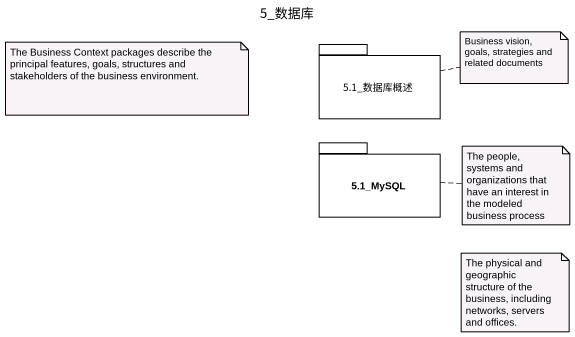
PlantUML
@startuml
title 5_数据库
package "5.1_数据库概述" as p5_1_数据库概述 {
}
package "5.1_MySQL" as p5_1_MySQL {
}
note as N1
  The Business Context packages describe the principal features, goals, structures and stakeholders of the business environment.
end note
note right of p5_1_数据库概述 : Business vision, goals, strategies and related documents
note right of p5_1_MySQL : The people, systems and organizations that have an interest in the modeled business process
note as N4
  The physical and geographic structure of the business, including networks, servers and offices.
end note
@enduml
